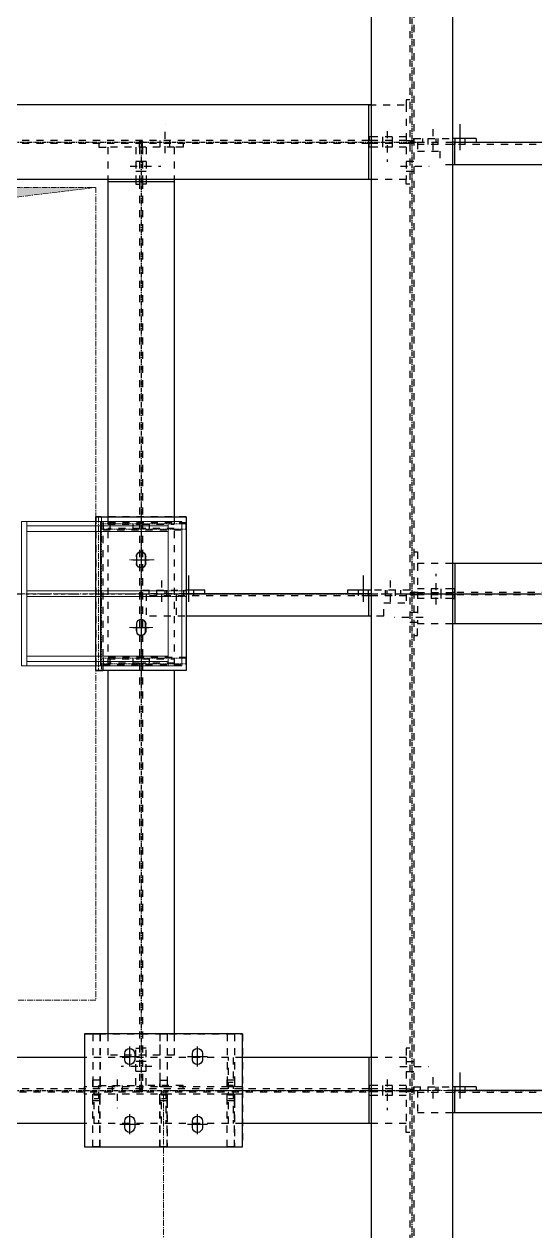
# Model space of a CAD drawing. Header units: inches. Extents: x 209270 to 234360, y -180214 to -150194.
# Drawn here: x 222753 to 223884, y -159675 to -157002 of the extents above; entities that cross this region are included whole.
import ezdxf

# ---------------------------------------------------------------- set-up
doc = ezdxf.new("R2010")
doc.units = ezdxf.units.IN
doc.header["$LTSCALE"] = 10
doc.header["$MEASUREMENT"] = 0
for name, pattern in [('CENTER', [2, 1.25, -0.25, 0.25, -0.25]), ('DXK_LINE_DOT2', [3.9198, 1.9599, -1.9599]), ('DXK_LINE_DOT5', [7.8785, 2.979, -0.9799, 0.9799, -0.9799, 0.9799, -0.9799]), ('HIDDEN', [0.375, 0.25, -0.125])]:
    doc.linetypes.add(name, pattern=pattern)
doc.layers.get('0').update_dxf_attribs({"color": 1})
for name, color, linetype in [('_BLUE_0', 5, 'Continuous'), ('_BLUE_1', 5, 'Continuous'), ('_BLUE_2', 5, 'Continuous'), ('_BLUE_4', 5, 'Continuous')]:
    doc.layers.add(name, color=color, linetype=linetype)
for name, color, linetype, lineweight in [('CEN', 1, 'CENTER', 9), ('DIM', 1, 'Continuous', 13), ('HIDDEN', 1, 'HIDDEN', 9), ('MAIN OBJECT', 1, 'Continuous', 18), ('STR25', 1, 'Continuous', 5), ('STRUC-25HD', 1, 'HIDDEN', 5)]:
    doc.layers.add(name, color=color, linetype=linetype, lineweight=lineweight)

# ---------------------------------------------------------------- blocks, each defined once
blk = doc.blocks.new('A$C3120f6e4')
at = {"layer": 'CEN'}
for p, q in [((170, 94), (-170, 94)), ((0, -100), (0, 100)), ((-75, -26.2), (-75, 26)), ((75, -29.3), (75, 26.1)), ((-48.9, 0), (-101.1, 0)), ((101.1, 0), (48.9, 0))]:
    blk.add_line(p, q, dxfattribs=at)
at = {"layer": 'HIDDEN', "ltscale": 0.2, "elevation": 5435030.5}
for points in [[(-82, -11.1, -1), (-82, 10.9), (-68, 10.9, -1), (-68, -11.1)], [(68, 11.1, 1), (68, -10.9), (82, -10.9, 1), (82, 11.1)]]:
    blk.add_lwpolyline(points, format="xyb", close=True, dxfattribs=at)
at = {"layer": 'STR25', "ltscale": 0.2, "elevation": 5435030.5}
blk.add_lwpolyline([(-170, 100), (170, 100), (170, -100), (-170, -100)], close=True, dxfattribs=at)
at = {"layer": 'STRUC-25HD', "elevation": 5435030.5}
for points in [[(170, 88), (170, 100), (-170, 100), (-170, 88)], [(-143, -100), (-155, -100), (-155, 88), (-143, 88)], [(6, -100), (-6, -100), (-6, 88), (6, 88)], [(155, -100), (143, -100), (143, 88), (155, 88)]]:
    blk.add_lwpolyline(points, close=True, dxfattribs=at)
blk = doc.blocks.new('A$C1f4f58bd')
at = {"layer": 'CEN'}
blk.add_lwpolyline([(1100, 2200), (5000, 2200), (5000, -2700), (1100, -2700)], close=True, dxfattribs=at)
blk = doc.blocks.new('MECH_DRAWING')
at = {"layer": 'CEN'}
h = blk.add_hatch(color=256, dxfattribs=at)
h.dxf.hatch_style = 1
h.paths.add_polyline_path([(222912, -157363.8), (221112, -157363.8), (221112, -159163.8), (221385.3, -157552.2)])
for p, q in [((221385.3, -157552.2), (222912, -157363.8)), ((223012, -158061.9), (223012, -158465.4)), ((222742, -158263.7), (223072.2, -158263.7))]:
    blk.add_line(p, q, dxfattribs=at)
blk.add_lwpolyline([(221112, -157363.8), (222912, -157363.8), (222912, -159163.8), (221112, -159163.8)], close=True, dxfattribs=at)
at = {"layer": 'MAIN OBJECT'}
for points, elevation in [([(222746.9, -158103.7), (222758.9, -158103.7), (222758.9, -158423.7), (222746.9, -158423.7)], -648997831.5), ([(222758.9, -158103.7), (223072.2, -158103.7), (223072.2, -158423.7), (222758.9, -158423.7)], -648997831.5), ([(222758.9, -158125.7), (222758.9, -158113.7), (223072.2, -158113.7), (223072.2, -158125.7)], -648997831.5), ([(222922, -158103.7), (223102, -158103.7), (223102, -158423.7), (222922, -158423.7)], -437826209.8), ([(222758.9, -158257.7), (222758.9, -158269.7), (223072.2, -158269.7), (223072.2, -158257.7)], -648981456.5), ([(222758.9, -158401.7), (222758.9, -158413.7), (223072.2, -158413.7), (223072.2, -158401.7)], -648997831.5)]:
    blk.add_lwpolyline(points, close=True, dxfattribs=dict(at, elevation=elevation))
at = {"layer": 'DIM'}
blk.add_blockref('A$C1f4f58bd', (221961.9, -161563.7, -450449365.8), dxfattribs=at)
at = {"layer": 'MAIN OBJECT', "rotation": 90.00000000000001}
blk.add_blockref('A$C3120f6e4', (223012, -158263.7, -437826209.8), dxfattribs=at)
blk = doc.blocks.new('GridLine-116860372-116906 - 114867')
at = {"layer": '_BLUE_2', "linetype": 'DXK_LINE_DOT5'}
blk.add_line((2535.4, 21320.8), (24512.1, 21320.8), dxfattribs=at)
blk = doc.blocks.new('Bolt-116860372-115495 - 114867')
at = {"layer": '_BLUE_1', "linetype": 'DXK_LINE_DOT2'}
for p, q in [((17743.9, 22585), (17743.9, 22575)), ((17757.7, 22601.3), (17757.7, 22516.3)), ((17771.4, 22585), (17771.4, 22575)), ((17743.9, 22575), (17743.9, 22566.6)), ((17743.9, 22566.6), (17743.9, 22556.6)), ((17771.4, 22575), (17771.4, 22566.6)), ((17771.4, 22566.6), (17771.4, 22556.6))]:
    blk.add_line(p, q, dxfattribs=at)
blk = doc.blocks.new('Part-116860372-116402 - 114867')
at = {"layer": '_BLUE_1', "linetype": 'DXK_LINE_DOT2'}
for p, q in [((16984.1, 21513.3), (17071.6, 21513.3)), ((17052.9, 21513.3), (17052.9, 21500.8)), ((17071.6, 21500.8), (16984.1, 21500.8))]:
    blk.add_line(p, q, dxfattribs=at)
blk = doc.blocks.new('Part-116860372-114970 - 114867')
at = {"layer": '_BLUE_4', "linetype": 'Continuous'}
blk.add_hatch(color=256, dxfattribs=at).paths.add_polyline_path([(17825.6, 19940.8, -1), (17825.6, 19950.8, -1)])
at = {"layer": '_BLUE_1', "linetype": 'DXK_LINE_DOT2'}
for p, q in [((17356.8, 20037.3), (16919.3, 20037.3)), ((17810.2, 20037.3), (17713.1, 20037.3)), ((17810.2, 20037.3), (17810.2, 19854.3)), ((17706.8, 19949.8), (13838.1, 19949.8)), ((17810.2, 19949.8), (17713.1, 19949.8)), ((13838.1, 19941.9), (17706.8, 19941.9)), ((17810.2, 19941.9), (17713.1, 19941.9)), ((17356.8, 19854.3), (16919.3, 19854.3)), ((17810.2, 19854.3), (17706.8, 19854.3))]:
    blk.add_line(p, q, dxfattribs=at)
at = {"layer": '_BLUE_2', "linetype": 'Continuous'}
for p, q in [((16919.3, 20037.3), (13831.8, 20037.3)), ((17713.1, 20037.3), (17356.8, 20037.3)), ((17706.8, 20037.3), (17706.8, 19854.3)), ((17713.1, 19949.8), (17706.8, 19949.8)), ((17713.1, 19941.9), (17706.8, 19941.9)), ((16919.3, 19854.3), (13831.8, 19854.3)), ((17713.1, 19854.3), (17356.8, 19854.3))]:
    blk.add_line(p, q, dxfattribs=at)
at = {"layer": '_BLUE_4', "linetype": 'CENTER'}
blk.add_line((13700.6, 19945.8), (17825.6, 19945.8), dxfattribs=at)
at = {"layer": '_BLUE_4', "linetype": 'Continuous'}
blk.add_circle((17825.6, 19945.8), 5, dxfattribs=at)
blk = doc.blocks.new('Part-116860372-115044 - 114867')
at = {"layer": '_BLUE_4', "linetype": 'Continuous'}
for points in [[(17825.6, 19940.8, -1), (17825.6, 19950.8, -1)], [(19200.6, 19940.8, -1), (19200.6, 19950.8, -1)]]:
    blk.add_hatch(color=256, dxfattribs=at).paths.add_polyline_path(points)
at = {"layer": '_BLUE_1', "linetype": 'DXK_LINE_DOT2'}
for p, q in [((17840.9, 19945.8), (17840.9, 19883.3)), ((17944.3, 19945.8), (17840.9, 19945.8)), ((19111.1, 19945.8), (19187, 19945.8)), ((19187, 19945.8), (19187, 19883.3)), ((17938.1, 19939.6), (17840.9, 19939.6)), ((19111.1, 19939.6), (17944.3, 19939.6)), ((19187, 19939.6), (19117.3, 19939.6)), ((17938.1, 19883.3), (17840.9, 19883.3)), ((19187, 19883.3), (19117.3, 19883.3))]:
    blk.add_line(p, q, dxfattribs=at)
at = {"layer": '_BLUE_2', "linetype": 'Continuous'}
for p, q in [((19111.1, 19945.8), (17944.3, 19945.8)), ((17944.3, 19883.3), (17944.3, 19945.8)), ((19111.1, 19945.8), (19111.1, 19883.3)), ((17944.3, 19939.6), (17938.1, 19939.6)), ((19117.3, 19939.6), (19111.1, 19939.6)), ((19117.3, 19883.3), (17938.1, 19883.3))]:
    blk.add_line(p, q, dxfattribs=at)
at = {"layer": '_BLUE_4', "linetype": 'CENTER'}
for p, q in [((17825.6, 19945.8), (17840.9, 19945.8)), ((17944.3, 19945.8), (19111.1, 19945.8)), ((19187, 19945.8), (19200.6, 19945.8))]:
    blk.add_line(p, q, dxfattribs=at)
at = {"layer": '_BLUE_4', "linetype": 'Continuous'}
for centre in [(17825.6, 19945.8), (19200.6, 19945.8)]:
    blk.add_circle(centre, 5, dxfattribs=at)
blk = doc.blocks.new('Part-116860372-114966 - 114867')
at = {"layer": '_BLUE_4', "linetype": 'Continuous'}
blk.add_hatch(color=256, dxfattribs=at).paths.add_polyline_path([(17825.6, 22565.8, -1), (17825.6, 22575.8, -1)])
at = {"layer": '_BLUE_1', "linetype": 'DXK_LINE_DOT2'}
for p, q in [((17706.8, 22674.4), (17810.2, 22674.4)), ((17810.2, 22674.4), (17810.2, 22467.3)), ((17706.8, 22575), (13838.1, 22575)), ((17706.8, 22566.6), (13838.1, 22566.6)), ((17810.2, 22575), (17707.7, 22575)), ((17810.2, 22566.6), (17713.1, 22566.6)), ((17810.2, 22467.3), (17713.1, 22467.3))]:
    blk.add_line(p, q, dxfattribs=at)
at = {"layer": '_BLUE_2', "linetype": 'Continuous'}
for p, q in [((17713.1, 22674.4), (16038.1, 22674.4)), ((17706.8, 22467.3), (17706.8, 22674.4)), ((17713.1, 22575), (17706.8, 22575)), ((17713.1, 22566.6), (17706.8, 22566.6)), ((17713.1, 22467.3), (16038.1, 22467.3))]:
    blk.add_line(p, q, dxfattribs=at)
at = {"layer": '_BLUE_4', "linetype": 'CENTER'}
blk.add_line((13700.6, 22570.8), (17825.6, 22570.8), dxfattribs=at)
at = {"layer": '_BLUE_4', "linetype": 'Continuous'}
blk.add_circle((17825.6, 22570.8), 5, dxfattribs=at)
blk = doc.blocks.new('Part-116860372-114969 - 114867')
at = {"layer": '_BLUE_1', "linetype": 'DXK_LINE_DOT2'}
for p, q in [((17830.9, 24933.3), (17830.9, 19233.3)), ((17820.2, 23975.8), (17820.2, 19233.3))]:
    blk.add_line(p, q, dxfattribs=at)
at = {"layer": '_BLUE_2', "linetype": 'Continuous'}
for p, q in [((17713.1, 24939.6), (17713.1, 19227.1)), ((17938.1, 24939.6), (17938.1, 19227.1))]:
    blk.add_line(p, q, dxfattribs=at)
at = {"layer": '_BLUE_4', "linetype": 'CENTER'}
blk.add_line((17825.6, 25070.8), (17825.6, 19070.8), dxfattribs=at)
blk = doc.blocks.new('Part-116860372-114972 - 114867')
at = {"layer": '_BLUE_4', "linetype": 'Continuous'}
for points in [[(17075.6, 22565.8, -1), (17075.6, 22575.8, -1)], [(17075.6, 19940.8, -1), (17075.6, 19950.8, -1)]]:
    blk.add_hatch(color=256, dxfattribs=at).paths.add_polyline_path(points)
at = {"layer": '_BLUE_1', "linetype": 'DXK_LINE_DOT2'}
for p, q in [((16984.1, 22556.6), (16984.1, 22467.3)), ((17167.1, 22556.6), (16984.1, 22556.6)), ((17071.6, 22556.6), (17071.6, 22461)), ((17079.5, 22556.6), (17079.5, 22467.3)), ((17167.1, 22556.6), (17167.1, 22467.3)), ((17071.6, 22461), (17071.6, 19959.8)), ((17079.5, 22461), (17079.5, 19959.8)), ((16984.1, 21533.3), (16984.1, 21108.3)), ((17167.1, 21533.3), (17167.1, 21108.3)), ((16984.1, 20102.1), (16984.1, 20043.6)), ((17167.1, 20102.1), (17167.1, 20043.6)), ((17167.1, 20043.6), (16984.1, 20043.6)), ((17079.5, 19959.8), (17071.6, 19959.8))]:
    blk.add_line(p, q, dxfattribs=at)
at = {"layer": '_BLUE_2', "linetype": 'Continuous'}
for p, q in [((16984.1, 22467.3), (16984.1, 21533.3)), ((17167.1, 22461), (16984.1, 22461)), ((17071.6, 22461), (17071.6, 22467.3)), ((17079.5, 22467.3), (17079.5, 22461)), ((17167.1, 22467.3), (17167.1, 21533.3)), ((16984.1, 21108.3), (16984.1, 20102.1)), ((17167.1, 21108.3), (17167.1, 20102.1))]:
    blk.add_line(p, q, dxfattribs=at)
at = {"layer": '_BLUE_4', "linetype": 'CENTER'}
blk.add_line((17075.6, 22570.8), (17075.6, 19945.8), dxfattribs=at)
at = {"layer": '_BLUE_4', "linetype": 'Continuous'}
for centre in [(17075.6, 22570.8), (17075.6, 19945.8)]:
    blk.add_circle(centre, 5, dxfattribs=at)
blk = doc.blocks.new('Part-116860372-114973 - 114867')
at = {"layer": '_BLUE_4', "linetype": 'Continuous'}
for points in [[(17825.6, 21315.8, -1), (17825.6, 21325.8, -1)], [(20200.6, 21315.8, -1), (20200.6, 21325.8, -1)]]:
    blk.add_hatch(color=256, dxfattribs=at).paths.add_polyline_path(points)
at = {"layer": '_BLUE_1', "linetype": 'DXK_LINE_DOT2'}
for p, q in [((17840.9, 21404.1), (17840.9, 21237.6)), ((17938.1, 21404.1), (17840.9, 21404.1)), ((17840.9, 21324.4), (17938.1, 21324.4)), ((17938.1, 21317.3), (17840.9, 21317.3)), ((19851.4, 21324.4), (17944.3, 21324.4)), ((19851.4, 21317.3), (17944.3, 21317.3)), ((17938.1, 21237.6), (17840.9, 21237.6))]:
    blk.add_line(p, q, dxfattribs=at)
at = {"layer": '_BLUE_2', "linetype": 'Continuous'}
for p, q in [((19851.4, 21404.1), (17938.1, 21404.1)), ((17944.3, 21404.1), (17944.3, 21237.6)), ((19851.4, 21237.6), (19851.4, 21404.1)), ((17944.3, 21324.4), (17938.1, 21324.4)), ((17944.3, 21317.3), (17938.1, 21317.3)), ((19851.4, 21237.6), (17938.1, 21237.6))]:
    blk.add_line(p, q, dxfattribs=at)
at = {"layer": '_BLUE_4', "linetype": 'CENTER'}
blk.add_line((17825.6, 21320.8), (20200.6, 21320.8), dxfattribs=at)
at = {"layer": '_BLUE_4', "linetype": 'Continuous'}
for centre in [(17825.6, 21320.8), (20200.6, 21320.8)]:
    blk.add_circle(centre, 5, dxfattribs=at)
blk = doc.blocks.new('Bolt-116860372-115750 - 114867')
at = {"layer": '_BLUE_1', "linetype": 'DXK_LINE_DOT2'}
for p, q in [((17133.3, 21298.3), (17133.3, 21370.8)), ((17119.5, 21320.8), (17119.5, 21330.8)), ((17119.5, 21314.6), (17119.5, 21320.8)), ((17147, 21320.8), (17147, 21330.8)), ((17147, 21314.6), (17147, 21320.8))]:
    blk.add_line(p, q, dxfattribs=at)
at = {"layer": '_BLUE_2', "linetype": 'Continuous'}
for p, q in [((17208.3, 21298.3), (17208.3, 21370.8)), ((17194.5, 21320.8), (17194.5, 21330.8)), ((17194.5, 21314.6), (17194.5, 21320.8)), ((17222, 21320.8), (17222, 21330.8)), ((17222, 21314.6), (17222, 21320.8))]:
    blk.add_line(p, q, dxfattribs=at)
blk = doc.blocks.new('Bolt-116860372-115748 - 114867')
at = {"layer": '_BLUE_1', "linetype": 'DXK_LINE_DOT2'}
for p, q in [((17766.5, 21298.3), (17766.5, 21370.8)), ((17752.7, 21320.8), (17752.7, 21330.8)), ((17752.7, 21314.6), (17752.7, 21320.8)), ((17780.2, 21320.8), (17780.2, 21330.8)), ((17780.2, 21314.6), (17780.2, 21320.8))]:
    blk.add_line(p, q, dxfattribs=at)
at = {"layer": '_BLUE_2', "linetype": 'Continuous'}
for p, q in [((17691.5, 21298.3), (17691.5, 21370.8)), ((17677.7, 21320.8), (17677.7, 21330.8)), ((17677.7, 21314.6), (17677.7, 21320.8)), ((17705.2, 21320.8), (17705.2, 21330.8)), ((17705.2, 21314.6), (17705.2, 21320.8))]:
    blk.add_line(p, q, dxfattribs=at)
blk = doc.blocks.new('Part-116860372-115051 - 114867')
at = {"layer": '_BLUE_4', "linetype": 'Continuous'}
for points in [[(17075.6, 21315.8, -1), (17075.6, 21325.8, -1)], [(17825.6, 21315.8, -1), (17825.6, 21325.8, -1)]]:
    blk.add_hatch(color=256, dxfattribs=at).paths.add_polyline_path(points)
at = {"layer": '_BLUE_1', "linetype": 'DXK_LINE_DOT2'}
for p, q in [((17200.6, 21320.8), (17089.5, 21320.8)), ((17089.5, 21320.8), (17089.5, 21258.3)), ((17706.8, 21314.6), (17089.5, 21314.6)), ((17173.3, 21320.8), (17173.3, 21258.3)), ((17706.8, 21320.8), (17810.2, 21320.8)), ((17810.2, 21314.6), (17713.1, 21314.6)), ((17810.2, 21320.8), (17810.2, 21295.8)), ((17747.7, 21258.3), (17747.7, 21295.8)), ((17747.7, 21295.8), (17810.2, 21295.8)), ((17706.8, 21258.3), (17089.5, 21258.3)), ((17747.7, 21258.3), (17706.8, 21258.3))]:
    blk.add_line(p, q, dxfattribs=at)
at = {"layer": '_BLUE_2', "linetype": 'Continuous'}
for p, q in [((17706.8, 21320.8), (17200.6, 21320.8)), ((17706.8, 21258.3), (17706.8, 21320.8)), ((17713.1, 21314.6), (17706.8, 21314.6)), ((17713.1, 21258.3), (17200.6, 21258.3))]:
    blk.add_line(p, q, dxfattribs=at)
at = {"layer": '_BLUE_4', "linetype": 'CENTER'}
for p, q in [((17075.6, 21320.8), (17089.5, 21320.8)), ((17200.6, 21320.8), (17706.8, 21320.8)), ((17810.2, 21320.8), (17825.6, 21320.8))]:
    blk.add_line(p, q, dxfattribs=at)
at = {"layer": '_BLUE_4', "linetype": 'Continuous'}
for centre in [(17075.6, 21320.8), (17825.6, 21320.8)]:
    blk.add_circle(centre, 5, dxfattribs=at)
blk = doc.blocks.new('Bolt-116860372-116378 - 114867')
at = {"layer": '_BLUE_2', "linetype": 'Continuous'}
for p, q in [((17053.1, 21414.6), (17098.1, 21414.6)), ((17064.3, 21425.8), (17065.2, 21430.1)), ((17064.3, 21403.3), (17064.3, 21425.8)), ((17065.2, 21430.1), (17067.6, 21433.8)), ((17067.6, 21433.8), (17071.3, 21436.2)), ((17071.3, 21436.2), (17075.6, 21437.1)), ((17075.6, 21437.1), (17075.6, 21437.1)), ((17075.6, 21437.1), (17079.9, 21436.2)), ((17075.6, 21437.1), (17075.6, 21392.1)), ((17079.9, 21436.2), (17083.5, 21433.8)), ((17083.5, 21433.8), (17086, 21430.1)), ((17086, 21430.1), (17086.8, 21425.8)), ((17086.8, 21425.8), (17086.8, 21403.3)), ((17065.2, 21399), (17064.3, 21403.3)), ((17067.6, 21395.4), (17065.2, 21399)), ((17071.3, 21392.9), (17067.6, 21395.4)), ((17075.6, 21392.1), (17071.3, 21392.9)), ((17079.9, 21392.9), (17075.6, 21392.1)), ((17075.6, 21392.1), (17075.6, 21392.1)), ((17083.5, 21395.4), (17079.9, 21392.9)), ((17086, 21399), (17083.5, 21395.4)), ((17086.8, 21403.3), (17086, 21399)), ((17065.2, 21242.6), (17067.6, 21246.3)), ((17067.6, 21246.3), (17071.3, 21248.7)), ((17071.3, 21248.7), (17075.6, 21249.6)), ((17075.6, 21249.6), (17075.6, 21249.6)), ((17075.6, 21249.6), (17079.9, 21248.7)), ((17075.6, 21249.6), (17075.6, 21204.6)), ((17079.9, 21248.7), (17083.5, 21246.3)), ((17083.5, 21246.3), (17085.9, 21242.6)), ((17053.1, 21227.1), (17098.1, 21227.1)), ((17064.3, 21238.3), (17065.2, 21242.6)), ((17064.3, 21215.8), (17064.3, 21238.3)), ((17065.2, 21211.5), (17064.3, 21215.8)), ((17085.9, 21242.6), (17086.8, 21238.3)), ((17086.8, 21215.8), (17085.9, 21211.5)), ((17086.8, 21238.3), (17086.8, 21215.8)), ((17067.6, 21207.9), (17065.2, 21211.5)), ((17071.2, 21205.4), (17067.6, 21207.9)), ((17075.6, 21204.6), (17071.2, 21205.4)), ((17079.9, 21205.4), (17075.6, 21204.6)), ((17075.6, 21204.6), (17075.6, 21204.6)), ((17083.5, 21207.9), (17079.9, 21205.4)), ((17085.9, 21211.5), (17083.5, 21207.9))]:
    blk.add_line(p, q, dxfattribs=at)
blk = doc.blocks.new('Part-116860372-115053 - 114867')
at = {"layer": '_BLUE_4', "linetype": 'Continuous'}
for points in [[(17825.6, 22565.8, -1), (17825.6, 22575.8, -1)], [(19200.6, 22565.8, -1), (19200.6, 22575.8, -1)]]:
    blk.add_hatch(color=256, dxfattribs=at).paths.add_polyline_path(points)
at = {"layer": '_BLUE_1', "linetype": 'DXK_LINE_DOT2'}
for p, q in [((17840.9, 22570.8), (17840.9, 22545.8)), ((17840.9, 22570.8), (17944.3, 22570.8)), ((17938.1, 22564.6), (17840.9, 22564.6)), ((19111.1, 22564.6), (17944.3, 22564.6)), ((19187, 22570.8), (19111.1, 22570.8)), ((19187, 22564.6), (19117.3, 22564.6)), ((19187, 22570.8), (19187, 22508.3)), ((17840.9, 22545.8), (17903.4, 22545.8)), ((17903.4, 22545.8), (17903.4, 22508.3)), ((17938.1, 22508.3), (17903.4, 22508.3)), ((19187, 22508.3), (19117.3, 22508.3))]:
    blk.add_line(p, q, dxfattribs=at)
at = {"layer": '_BLUE_2', "linetype": 'Continuous'}
for p, q in [((17944.3, 22564.6), (17938.1, 22564.6)), ((17944.3, 22508.3), (17944.3, 22570.8)), ((17944.3, 22570.8), (19111.1, 22570.8)), ((19111.1, 22570.8), (19111.1, 22508.3)), ((19117.3, 22564.6), (19111.1, 22564.6)), ((19117.3, 22508.3), (17938.1, 22508.3))]:
    blk.add_line(p, q, dxfattribs=at)
at = {"layer": '_BLUE_4', "linetype": 'CENTER'}
for p, q in [((17825.6, 22570.8), (17840.9, 22570.8)), ((17944.3, 22570.8), (19111.1, 22570.8)), ((19187, 22570.8), (19200.6, 22570.8))]:
    blk.add_line(p, q, dxfattribs=at)
at = {"layer": '_BLUE_4', "linetype": 'Continuous'}
for centre in [(17825.6, 22570.8), (19200.6, 22570.8)]:
    blk.add_circle(centre, 5, dxfattribs=at)
blk = doc.blocks.new('Part-116860372-116450 - 114867')
at = {"layer": '_BLUE_1', "linetype": 'DXK_LINE_DOT2'}
for p, q in [((17318.2, 19949.8), (17318.2, 20037.3)), ((17330.7, 20037.3), (17330.7, 19949.8)), ((17318.2, 19968.5), (17330.7, 19968.5)), ((17330.7, 19959.3), (17318.2, 19959.3))]:
    blk.add_line(p, q, dxfattribs=at)
blk = doc.blocks.new('Bolt-116860372-115746 - 114867')
at = {"layer": '_BLUE_1', "linetype": 'DXK_LINE_DOT2'}
for p, q in [((17884.7, 22548.3), (17884.7, 22620.8)), ((17870.9, 22570.8), (17870.9, 22580.8)), ((17870.9, 22564.6), (17870.9, 22570.8)), ((17898.4, 22570.8), (17898.4, 22580.8)), ((17898.4, 22564.6), (17898.4, 22570.8))]:
    blk.add_line(p, q, dxfattribs=at)
at = {"layer": '_BLUE_2', "linetype": 'Continuous'}
for p, q in [((17959.7, 22548.3), (17959.7, 22620.8)), ((17945.9, 22570.8), (17945.9, 22580.8)), ((17945.9, 22564.6), (17945.9, 22570.8)), ((17973.4, 22570.8), (17973.4, 22580.8)), ((17973.4, 22564.6), (17973.4, 22570.8))]:
    blk.add_line(p, q, dxfattribs=at)
blk = doc.blocks.new('Part-116860372-116442 - 114867')
at = {"layer": '_BLUE_2', "linetype": 'Continuous'}
for p, q in [((16919.3, 20102.1), (16919.3, 19789.6)), ((17356.8, 20102), (16919.3, 20102.1)), ((17356.8, 19789.5), (17356.8, 20102)), ((16919.3, 19789.6), (17356.8, 19789.5))]:
    blk.add_line(p, q, dxfattribs=at)
blk = doc.blocks.new('Bolt-116860372-115772 - 114867')
at = {"layer": '_BLUE_1', "linetype": 'DXK_LINE_DOT2'}
for p, q in [((17884.7, 19923.3), (17884.7, 19995.8)), ((17870.9, 19945.8), (17870.9, 19955.8)), ((17870.9, 19939.6), (17870.9, 19945.8)), ((17898.4, 19945.8), (17898.4, 19955.8)), ((17898.4, 19939.6), (17898.4, 19945.8))]:
    blk.add_line(p, q, dxfattribs=at)
at = {"layer": '_BLUE_2', "linetype": 'Continuous'}
for p, q in [((17959.7, 19923.3), (17959.7, 19995.8)), ((17945.9, 19945.8), (17945.9, 19955.8)), ((17945.9, 19939.6), (17945.9, 19945.8)), ((17973.4, 19945.8), (17973.4, 19955.8)), ((17973.4, 19939.6), (17973.4, 19945.8))]:
    blk.add_line(p, q, dxfattribs=at)
blk = doc.blocks.new('Part-116860372-115512 - 114867')
at = {"layer": '_BLUE_1', "linetype": 'DXK_LINE_DOT2'}
for p, q in [((17089.5, 20062.3), (17079.5, 20062.3)), ((17089.5, 19959.8), (17089.5, 20062.3)), ((17079.5, 19959.8), (17079.5, 19949.8)), ((17192, 19959.8), (17089.5, 19959.8)), ((17192, 19949.8), (17192, 19959.8))]:
    blk.add_line(p, q, dxfattribs=at)
blk = doc.blocks.new('Bolt-116860372-115458 - 114867')
at = {"layer": '_BLUE_1', "linetype": 'DXK_LINE_DOT2'}
for p, q in [((17893.4, 21291), (17893.4, 21376)), ((17879.7, 21324.4), (17879.7, 21334.4)), ((17879.7, 21317.3), (17879.7, 21324.4)), ((17879.7, 21307.3), (17879.7, 21317.3)), ((17907.2, 21324.4), (17907.2, 21334.4)), ((17907.2, 21317.3), (17907.2, 21324.4)), ((17907.2, 21307.3), (17907.2, 21317.3))]:
    blk.add_line(p, q, dxfattribs=at)
blk = doc.blocks.new('Part-116860372-115456 - 114867')
at = {"layer": '_BLUE_1', "linetype": 'DXK_LINE_DOT2'}
for p, q in [((17830.9, 21436.9), (17840.9, 21436.9)), ((17840.9, 21436.9), (17840.9, 21404.1)), ((17840.9, 21324.4), (17830.9, 21324.4)), ((17938.1, 21334.4), (17840.9, 21334.4)), ((17943.4, 21324.4), (17938.1, 21324.4))]:
    blk.add_line(p, q, dxfattribs=at)
at = {"layer": '_BLUE_2', "linetype": 'Continuous'}
for q in [(17938.1, 21334.4), (17943.4, 21324.4)]:
    blk.add_line((17943.4, 21334.4), q, dxfattribs=at)
blk = doc.blocks.new('Bolt-116860372-115500 - 114867')
at = {"layer": '_BLUE_1', "linetype": 'DXK_LINE_DOT2'}
for p, q in [((17810.2, 22517.9), (17820.2, 22517.9)), ((17820.2, 22517.9), (17830.9, 22517.9)), ((17794.4, 22504.1), (17873.2, 22504.1)), ((17810.2, 22490.4), (17820.2, 22490.4)), ((17820.2, 22490.4), (17830.9, 22490.4))]:
    blk.add_line(p, q, dxfattribs=at)
blk = doc.blocks.new('Part-116860372-115494 - 114867')
at = {"layer": '_BLUE_1', "linetype": 'DXK_LINE_DOT2'}
for p, q in [((17820.2, 22687.5), (17810.2, 22687.5)), ((17810.2, 22687.5), (17810.2, 22674.4)), ((17810.2, 22585), (17713.1, 22585)), ((17810.2, 22575), (17820.2, 22575))]:
    blk.add_line(p, q, dxfattribs=at)
at = {"layer": '_BLUE_2', "linetype": 'Continuous'}
for p, q in [((17707.7, 22585), (17707.7, 22575)), ((17713.1, 22585), (17707.7, 22585))]:
    blk.add_line(p, q, dxfattribs=at)
blk = doc.blocks.new('Part-116860372-115508 - 114867')
at = {"layer": '_BLUE_1', "linetype": 'DXK_LINE_DOT2'}
for p, q in [((16959.1, 22566.6), (16959.1, 22556.6)), ((16959.1, 22556.6), (16984.1, 22556.6)), ((17061.6, 22556.6), (17061.6, 22467.3)), ((17071.6, 22556.6), (17071.6, 22566.6)), ((17061.6, 22461), (17061.6, 22454.1)), ((17061.6, 22454.1), (17071.6, 22454.1))]:
    blk.add_line(p, q, dxfattribs=at)
at = {"layer": '_BLUE_2', "linetype": 'Continuous'}
blk.add_line((17061.6, 22467.3), (17061.6, 22461), dxfattribs=at)
blk = doc.blocks.new('Part-116860372-115749 - 114867')
at = {"layer": '_BLUE_1', "linetype": 'DXK_LINE_DOT2'}
for p, q in [((17079.5, 21330.8), (17200.6, 21330.8)), ((17098.3, 21320.8), (17098.3, 21330.8)), ((17142, 21320.8), (17142, 21330.8)), ((17252, 21320.8), (17252, 21330.8))]:
    blk.add_line(p, q, dxfattribs=at)
at = {"layer": '_BLUE_2', "linetype": 'Continuous'}
for p, q in [((17252, 21330.8), (17200.6, 21330.8)), ((17252, 21320.8), (17252, 21330.8))]:
    blk.add_line(p, q, dxfattribs=at)
blk = doc.blocks.new('Part-116860372-115457 - 114867')
at = {"layer": '_BLUE_1', "linetype": 'DXK_LINE_DOT2'}
for p, q in [((17840.9, 21317.3), (17830.9, 21317.3)), ((17943.4, 21317.3), (17938.1, 21317.3)), ((17938.1, 21307.3), (17840.9, 21307.3)), ((17840.9, 21204.8), (17840.9, 21237.6)), ((17830.9, 21204.8), (17840.9, 21204.8))]:
    blk.add_line(p, q, dxfattribs=at)
at = {"layer": '_BLUE_2', "linetype": 'Continuous'}
for p, q in [((17943.4, 21307.3), (17943.4, 21317.3)), ((17938.1, 21307.3), (17943.4, 21307.3))]:
    blk.add_line(p, q, dxfattribs=at)
blk = doc.blocks.new('Bolt-116860372-115461 - 114867')
at = {"layer": '_BLUE_1', "linetype": 'DXK_LINE_DOT2'}
for p, q in [((17856.7, 21254.8), (17777.9, 21254.8)), ((17830.9, 21268.5), (17820.2, 21268.5)), ((17840.9, 21268.5), (17830.9, 21268.5)), ((17830.9, 21241), (17820.2, 21241)), ((17840.9, 21241), (17830.9, 21241))]:
    blk.add_line(p, q, dxfattribs=at)
blk = doc.blocks.new('Part-116860372-115493 - 114867')
at = {"layer": '_BLUE_1', "linetype": 'DXK_LINE_DOT2'}
for p, q in [((17713.1, 22566.6), (17707.7, 22566.6)), ((17810.2, 22556.6), (17713.1, 22556.6)), ((17820.2, 22566.6), (17810.2, 22566.6)), ((17810.2, 22454.1), (17810.2, 22467.3)), ((17820.2, 22454.1), (17810.2, 22454.1))]:
    blk.add_line(p, q, dxfattribs=at)
at = {"layer": '_BLUE_2', "linetype": 'Continuous'}
for p, q in [((17707.7, 22556.6), (17707.7, 22566.6)), ((17713.1, 22556.6), (17707.7, 22556.6))]:
    blk.add_line(p, q, dxfattribs=at)
blk = doc.blocks.new('Part-116860372-115507 - 114867')
at = {"layer": '_BLUE_1', "linetype": 'DXK_LINE_DOT2'}
for p, q in [((17079.5, 22556.6), (17079.5, 22566.6)), ((17089.5, 22556.6), (17089.5, 22467.3)), ((17192, 22556.6), (17167.1, 22556.6)), ((17192, 22566.6), (17192, 22556.6)), ((17079.5, 22461), (17079.5, 22467.3)), ((17089.5, 22454.1), (17079.5, 22454.1)), ((17089.5, 22461), (17089.5, 22454.1))]:
    blk.add_line(p, q, dxfattribs=at)
at = {"layer": '_BLUE_2', "linetype": 'Continuous'}
blk.add_line((17089.5, 22467.3), (17089.5, 22461), dxfattribs=at)
blk = doc.blocks.new('Bolt-116860372-115509 - 114867')
at = {"layer": '_BLUE_1', "linetype": 'DXK_LINE_DOT2'}
for p, q in [((17061.6, 22517.9), (17071.6, 22517.9)), ((17071.6, 22517.9), (17079.5, 22517.9)), ((17079.5, 22517.9), (17089.5, 22517.9)), ((17045.4, 22504.1), (17130.4, 22504.1)), ((17061.6, 22490.4), (17071.6, 22490.4)), ((17071.6, 22490.4), (17079.5, 22490.4)), ((17079.5, 22490.4), (17089.5, 22490.4))]:
    blk.add_line(p, q, dxfattribs=at)
blk = doc.blocks.new('Part-116860372-115511 - 114867')
at = {"layer": '_BLUE_1', "linetype": 'DXK_LINE_DOT2'}
for p, q in [((17061.6, 19959.8), (17061.6, 20062.3)), ((17061.6, 20062.3), (17071.6, 20062.3)), ((16959.1, 19949.8), (16959.1, 19959.8)), ((16959.1, 19959.8), (17061.6, 19959.8)), ((17071.6, 19959.8), (17071.6, 19949.8))]:
    blk.add_line(p, q, dxfattribs=at)
blk = doc.blocks.new('Bolt-116860372-115513 - 114867')
at = {"layer": '_BLUE_1', "linetype": 'DXK_LINE_DOT2'}
for p, q in [((17105.8, 20012.3), (17020.8, 20012.3)), ((17071.6, 20026), (17061.6, 20026)), ((17079.5, 20026), (17071.6, 20026)), ((17089.5, 20026), (17079.5, 20026)), ((17071.6, 19998.5), (17061.6, 19998.5)), ((17079.5, 19998.5), (17071.6, 19998.5)), ((17089.5, 19998.5), (17079.5, 19998.5))]:
    blk.add_line(p, q, dxfattribs=at)
blk = doc.blocks.new('Part-116860372-115523 - 114867')
at = {"layer": '_BLUE_1', "linetype": 'DXK_LINE_DOT2'}
for p, q in [((17713.1, 19941.9), (17707.7, 19941.9)), ((17810.2, 19931.9), (17713.1, 19931.9)), ((17820.2, 19941.9), (17810.2, 19941.9)), ((17810.2, 19829.4), (17810.2, 19854.3)), ((17820.2, 19829.4), (17810.2, 19829.4))]:
    blk.add_line(p, q, dxfattribs=at)
at = {"layer": '_BLUE_2', "linetype": 'Continuous'}
for p, q in [((17707.7, 19931.9), (17707.7, 19941.9)), ((17713.1, 19931.9), (17707.7, 19931.9))]:
    blk.add_line(p, q, dxfattribs=at)
blk = doc.blocks.new('Part-116860372-115524 - 114867')
at = {"layer": '_BLUE_1', "linetype": 'DXK_LINE_DOT2'}
for p, q in [((17820.2, 20062.3), (17810.2, 20062.3)), ((17810.2, 20062.3), (17810.2, 20037.3)), ((17707.7, 19949.8), (17713.1, 19949.8)), ((17810.2, 19959.8), (17713.1, 19959.8)), ((17810.2, 19949.8), (17820.2, 19949.8))]:
    blk.add_line(p, q, dxfattribs=at)
at = {"layer": '_BLUE_2', "linetype": 'Continuous'}
for p, q in [((17707.7, 19959.8), (17707.7, 19949.8)), ((17713.1, 19959.8), (17707.7, 19959.8))]:
    blk.add_line(p, q, dxfattribs=at)
blk = doc.blocks.new('Bolt-116860372-115525 - 114867')
at = {"layer": '_BLUE_1', "linetype": 'DXK_LINE_DOT2'}
for p, q in [((17757.7, 19976), (17757.7, 19891)), ((17743.9, 19959.8), (17743.9, 19949.8)), ((17743.9, 19949.8), (17743.9, 19941.9)), ((17771.4, 19959.8), (17771.4, 19949.8)), ((17771.4, 19949.8), (17771.4, 19941.9)), ((17743.9, 19941.9), (17743.9, 19931.9)), ((17771.4, 19941.9), (17771.4, 19931.9))]:
    blk.add_line(p, q, dxfattribs=at)
blk = doc.blocks.new('Bolt-116860372-115527 - 114867')
at = {"layer": '_BLUE_1', "linetype": 'DXK_LINE_DOT2'}
for p, q in [((17142, 22540.4), (17142, 22619.1)), ((17128.3, 22566.6), (17128.3, 22575)), ((17128.3, 22556.6), (17128.3, 22566.6)), ((17155.8, 22566.6), (17155.8, 22575)), ((17155.8, 22556.6), (17155.8, 22566.6))]:
    blk.add_line(p, q, dxfattribs=at)
blk = doc.blocks.new('Bolt-116860372-115529 - 114867')
at = {"layer": '_BLUE_1', "linetype": 'DXK_LINE_DOT2'}
for p, q in [((17009.1, 19975.8), (17009.1, 19897)), ((16995.4, 19959.8), (16995.4, 19949.8)), ((16995.4, 19949.8), (16995.4, 19941.9)), ((17022.9, 19959.8), (17022.9, 19949.8)), ((17022.9, 19949.8), (17022.9, 19941.9))]:
    blk.add_line(p, q, dxfattribs=at)
blk = doc.blocks.new('Bolt-116860372-115530 - 114867')
at = {"layer": '_BLUE_1', "linetype": 'DXK_LINE_DOT2'}
for p, q in [((17792.8, 20012.3), (17871.5, 20012.3)), ((17810.2, 20026), (17820.2, 20026)), ((17820.2, 20026), (17830.9, 20026)), ((17810.2, 19998.5), (17820.2, 19998.5)), ((17820.2, 19998.5), (17830.9, 19998.5))]:
    blk.add_line(p, q, dxfattribs=at)
blk = doc.blocks.new('Part-116860372-115747 - 114867')
at = {"layer": '_BLUE_1', "linetype": 'DXK_LINE_DOT2'}
for p, q in [((17820.2, 21330.8), (17713.1, 21330.8)), ((17757.7, 21320.8), (17757.7, 21330.8)), ((17795.2, 21320.8), (17795.2, 21330.8))]:
    blk.add_line(p, q, dxfattribs=at)
at = {"layer": '_BLUE_2', "linetype": 'Continuous'}
for p, q in [((17713.1, 21330.8), (17647.7, 21330.8)), ((17647.7, 21330.8), (17647.7, 21320.8)), ((17713.1, 21320.8), (17706.8, 21320.8))]:
    blk.add_line(p, q, dxfattribs=at)
blk = doc.blocks.new('Part-116860372-116375 - 114867')
at = {"layer": '_BLUE_1', "linetype": 'DXK_LINE_DOT2'}
for p, q in [((17200.6, 21144.6), (16970.6, 21144.6)), ((16970.6, 21144.6), (16970.6, 21124.6)), ((16970.6, 21124.6), (17200.6, 21124.6)), ((16989.3, 21144.6), (16989.3, 21124.6)), ((17200.6, 21124.6), (17200.6, 21144.6))]:
    blk.add_line(p, q, dxfattribs=at)
blk = doc.blocks.new('Part-116860372-116377 - 114867')
at = {"layer": '_BLUE_1', "linetype": 'DXK_LINE_DOT2'}
for p, q in [((17200.6, 21517.1), (16970.6, 21517.1)), ((16970.6, 21517.1), (16970.6, 21497.1)), ((16989.3, 21517.1), (16989.3, 21497.1)), ((17200.6, 21497.1), (17200.6, 21517.1)), ((16970.6, 21497.1), (17200.6, 21497.1))]:
    blk.add_line(p, q, dxfattribs=at)
blk = doc.blocks.new('Bolt-116860372-116449 - 114867')
at = {"layer": '_BLUE_2', "linetype": 'Continuous'}
for p, q in [((17030.6, 20048.3), (17031.6, 20053.6)), ((17030.6, 20030.8), (17030.6, 20048.3)), ((17031.6, 20053.6), (17034.6, 20058)), ((17034.6, 20058), (17039.1, 20061)), ((17039.1, 20061), (17044.3, 20062.1)), ((17044.3, 20012.1), (17044.3, 20067.1)), ((17044.3, 20062.1), (17044.3, 20062.1)), ((17044.3, 20062.1), (17049.6, 20061)), ((17049.6, 20061), (17054.1, 20058)), ((17054.1, 20058), (17057, 20053.6)), ((17057, 20053.6), (17058.1, 20048.3)), ((17058.1, 20048.3), (17058.1, 20030.8)), ((17218.1, 20048.3), (17219.1, 20053.6)), ((17218.1, 20030.8), (17218.1, 20048.3)), ((17219.1, 20053.6), (17222.1, 20058)), ((17222.1, 20058), (17226.6, 20061)), ((17226.6, 20061), (17231.8, 20062.1)), ((17231.8, 20012.1), (17231.8, 20067.1)), ((17231.8, 20062.1), (17231.8, 20062.1)), ((17231.8, 20062.1), (17237.1, 20061)), ((17237.1, 20061), (17241.6, 20058)), ((17241.6, 20058), (17244.5, 20053.6)), ((17244.5, 20053.6), (17245.6, 20048.3)), ((17245.6, 20048.3), (17245.6, 20030.8)), ((17016.8, 20039.6), (17071.8, 20039.6)), ((17031.6, 20025.6), (17030.6, 20030.8)), ((17034.6, 20021.1), (17031.6, 20025.6)), ((17039.1, 20018.1), (17034.6, 20021.1)), ((17044.3, 20017.1), (17039.1, 20018.1)), ((17049.6, 20018.1), (17044.3, 20017.1)), ((17044.3, 20017.1), (17044.3, 20017.1)), ((17054.1, 20021.1), (17049.6, 20018.1)), ((17057, 20025.6), (17054.1, 20021.1)), ((17058.1, 20030.8), (17057, 20025.6)), ((17204.3, 20039.6), (17259.3, 20039.5)), ((17219.1, 20025.5), (17218.1, 20030.8)), ((17222.1, 20021.1), (17219.1, 20025.5)), ((17226.6, 20018.1), (17222.1, 20021.1)), ((17231.8, 20017.1), (17226.6, 20018.1)), ((17237.1, 20018.1), (17231.8, 20017.1)), ((17231.8, 20017.1), (17231.8, 20017.1)), ((17241.6, 20021.1), (17237.1, 20018.1)), ((17244.5, 20025.5), (17241.6, 20021.1)), ((17245.6, 20030.8), (17244.5, 20025.5)), ((17044.3, 19824.6), (17044.3, 19879.6)), ((17231.8, 19824.6), (17231.8, 19879.6)), ((17016.8, 19852.1), (17071.8, 19852.1)), ((17030.6, 19860.8), (17031.6, 19866.1)), ((17030.6, 19843.3), (17030.6, 19860.8)), ((17031.6, 19838.1), (17030.6, 19843.3)), ((17031.6, 19866.1), (17034.6, 19870.5)), ((17034.6, 19870.5), (17039.1, 19873.5)), ((17039.1, 19873.5), (17044.3, 19874.6)), ((17044.3, 19874.6), (17044.3, 19874.6)), ((17044.3, 19874.6), (17049.6, 19873.5)), ((17049.6, 19873.5), (17054, 19870.5)), ((17054, 19870.5), (17057, 19866.1)), ((17057, 19866.1), (17058.1, 19860.8)), ((17058.1, 19843.3), (17057, 19838.1)), ((17058.1, 19860.8), (17058.1, 19843.3)), ((17204.3, 19852.1), (17259.3, 19852)), ((17218.1, 19860.8), (17219.1, 19866.1)), ((17218.1, 19843.3), (17218.1, 19860.8)), ((17219.1, 19838), (17218.1, 19843.3)), ((17219.1, 19866.1), (17222.1, 19870.5)), ((17222.1, 19870.5), (17226.6, 19873.5)), ((17226.6, 19873.5), (17231.8, 19874.6)), ((17231.8, 19874.6), (17231.8, 19874.6)), ((17231.8, 19874.6), (17237.1, 19873.5)), ((17237.1, 19873.5), (17241.5, 19870.5)), ((17241.5, 19870.5), (17244.5, 19866.1)), ((17244.5, 19866.1), (17245.6, 19860.8)), ((17245.6, 19843.3), (17244.5, 19838)), ((17245.6, 19860.8), (17245.6, 19843.3)), ((17034.6, 19833.6), (17031.6, 19838.1)), ((17039.1, 19830.6), (17034.6, 19833.6)), ((17044.3, 19829.6), (17039.1, 19830.6)), ((17049.6, 19830.6), (17044.3, 19829.6)), ((17044.3, 19829.6), (17044.3, 19829.6)), ((17054, 19833.6), (17049.6, 19830.6)), ((17057, 19838.1), (17054, 19833.6)), ((17222.1, 19833.6), (17219.1, 19838)), ((17226.6, 19830.6), (17222.1, 19833.6)), ((17231.8, 19829.6), (17226.6, 19830.6)), ((17237.1, 19830.6), (17231.8, 19829.6)), ((17231.8, 19829.6), (17231.8, 19829.6)), ((17241.5, 19833.6), (17237.1, 19830.6)), ((17244.5, 19838), (17241.5, 19833.6))]:
    blk.add_line(p, q, dxfattribs=at)
blk = doc.blocks.new('Part-116860372-116447 - 114867')
at = {"layer": '_BLUE_1', "linetype": 'DXK_LINE_DOT2'}
for p, q in [((16962, 19935.8), (16941.9, 19935.8)), ((16941.9, 19917), (16941.9, 19935.8)), ((16962, 19917), (16941.9, 19917)), ((16941.9, 19789.6), (16941.9, 19917)), ((16942, 19917), (16942, 19935.8)), ((16942, 19789.6), (16942, 19917)), ((16961.9, 19917), (16961.9, 19935.8)), ((16961.9, 19935.8), (16962, 19935.8)), ((16961.9, 19789.5), (16961.9, 19917)), ((16962, 19917), (16962, 19935.8)), ((16962, 19789.6), (16962, 19917)), ((16961.9, 19789.5), (16962, 19789.5))]:
    blk.add_line(p, q, dxfattribs=at)
at = {"layer": '_BLUE_2', "linetype": 'Continuous'}
for p, q in [((16941.9, 19789.5), (16941.9, 19789.6)), ((16962, 19789.5), (16941.9, 19789.5)), ((16942, 19789.5), (16942, 19789.6)), ((16962, 19789.5), (16962, 19789.6))]:
    blk.add_line(p, q, dxfattribs=at)
blk = doc.blocks.new('Part-116860372-116441 - 114867')
at = {"layer": '_BLUE_1', "linetype": 'DXK_LINE_DOT2'}
for p, q in [((17314.4, 20102), (17314.4, 19974.6)), ((17314.5, 20102.1), (17334.4, 20102.1)), ((17314.5, 20102), (17314.5, 19974.6)), ((17334.4, 20102.1), (17334.4, 19974.6)), ((17334.5, 20102), (17334.5, 19974.6)), ((17314.4, 19974.6), (17314.4, 19955.8)), ((17314.4, 19974.6), (17334.5, 19974.6)), ((17314.4, 19955.8), (17314.5, 19955.8)), ((17334.5, 19955.8), (17314.4, 19955.8)), ((17314.5, 19955.8), (17314.5, 19974.6)), ((17334.4, 19974.6), (17334.4, 19955.8)), ((17334.5, 19974.6), (17334.5, 19955.8))]:
    blk.add_line(p, q, dxfattribs=at)
at = {"layer": '_BLUE_2', "linetype": 'Continuous'}
for p, q in [((17314.5, 20102.1), (17314.4, 20102.1)), ((17314.4, 20102.1), (17314.4, 20102)), ((17314.4, 20102.1), (17314.5, 20102.1)), ((17314.5, 20102.1), (17314.5, 20102)), ((17314.5, 20102.1), (17334.5, 20102.1)), ((17334.5, 20102.1), (17334.5, 20102))]:
    blk.add_line(p, q, dxfattribs=at)
blk = doc.blocks.new('Part-116860372-115745 - 114867')
at = {"layer": '_BLUE_1', "linetype": 'DXK_LINE_DOT2'}
for p, q in [((17830.9, 22570.8), (17830.9, 22580.8)), ((17830.9, 22580.8), (17938.1, 22580.8)), ((17855.9, 22570.8), (17855.9, 22580.8)), ((17893.4, 22570.8), (17893.4, 22580.8))]:
    blk.add_line(p, q, dxfattribs=at)
at = {"layer": '_BLUE_2', "linetype": 'Continuous'}
for p, q in [((18003.4, 22580.8), (17938.1, 22580.8)), ((17944.3, 22570.8), (17938.1, 22570.8)), ((18003.4, 22580.8), (18003.4, 22570.8))]:
    blk.add_line(p, q, dxfattribs=at)
blk = doc.blocks.new('Part-116860372-115769 - 114867')
at = {"layer": '_BLUE_1', "linetype": 'DXK_LINE_DOT2'}
for p, q in [((17830.9, 19945.8), (17830.9, 19955.8)), ((17830.9, 19955.8), (17938.1, 19955.8)), ((17849.7, 19945.8), (17849.7, 19955.8)), ((17893.4, 19945.8), (17893.4, 19955.8))]:
    blk.add_line(p, q, dxfattribs=at)
at = {"layer": '_BLUE_2', "linetype": 'Continuous'}
for p, q in [((18003.4, 19955.8), (17938.1, 19955.8)), ((17944.3, 19945.8), (17938.1, 19945.8)), ((18003.4, 19955.8), (18003.4, 19945.8))]:
    blk.add_line(p, q, dxfattribs=at)
blk = doc.blocks.new('Part-116860372-116404 - 114867')
at = {"layer": '_BLUE_1', "linetype": 'DXK_LINE_DOT2'}
for p, q in [((16984.1, 21140.8), (17071.6, 21140.8)), ((17071.6, 21128.3), (16984.1, 21128.3)), ((17052.9, 21140.8), (17052.9, 21128.3))]:
    blk.add_line(p, q, dxfattribs=at)
blk = doc.blocks.new('Part-116860372-116376 - 114867')
at = {"layer": '_BLUE_2', "linetype": 'Continuous'}
for p, q in [((16950.6, 21533.3), (17200.6, 21533.3)), ((16950.6, 21108.3), (16950.6, 21533.3)), ((17200.6, 21533.3), (17200.6, 21108.3)), ((17200.6, 21108.3), (16950.6, 21108.3))]:
    blk.add_line(p, q, dxfattribs=at)
blk = doc.blocks.new('Part-116860372-116448 - 114867')
at = {"layer": '_BLUE_1', "linetype": 'DXK_LINE_DOT2'}
for p, q in [((17148.1, 19935.8), (17128.1, 19935.8)), ((17128.2, 19917.1), (17128.1, 19935.8)), ((17128.1, 19917.1), (17128.1, 19935.8)), ((17148.2, 19917.1), (17128.1, 19917.1)), ((17128.1, 19789.6), (17128.1, 19917.1)), ((17128.2, 19789.6), (17128.2, 19917.1)), ((17148.1, 19935.8), (17148.2, 19917.1)), ((17148.1, 19917.1), (17148.1, 19935.8)), ((17148.1, 19935.8), (17148.1, 19935.8)), ((17148.1, 19789.6), (17148.1, 19917.1)), ((17148.2, 19917.1), (17148.2, 19789.6)), ((17148.2, 19789.6), (17128.1, 19789.6)), ((17148.1, 19789.6), (17148.2, 19789.6))]:
    blk.add_line(p, q, dxfattribs=at)
blk = doc.blocks.new('Part-116860372-116452 - 114867')
at = {"layer": '_BLUE_1', "linetype": 'DXK_LINE_DOT2'}
for p, q in [((17131.9, 19854.3), (17131.9, 19941.9)), ((17144.4, 19932.4), (17131.9, 19932.4)), ((17131.9, 19923.1), (17144.4, 19923.1)), ((17144.4, 19941.9), (17144.4, 19854.3))]:
    blk.add_line(p, q, dxfattribs=at)
blk = doc.blocks.new('Part-116860372-116440 - 114867')
at = {"layer": '_BLUE_1', "linetype": 'DXK_LINE_DOT2'}
for p, q in [((16919.4, 19935.8), (16919.4, 19955.8)), ((16919.4, 19935.8), (16919.4, 19955.8)), ((16919.4, 19955.8), (16919.4, 19955.8)), ((17356.8, 19955.8), (16919.4, 19955.8)), ((17356.9, 19935.8), (17356.9, 19955.8)), ((16919.4, 19935.8), (16919.4, 19935.8)), ((17356.8, 19935.8), (16919.4, 19935.8))]:
    blk.add_line(p, q, dxfattribs=at)
at = {"layer": '_BLUE_2', "linetype": 'Continuous'}
for p, q in [((17356.8, 19955.8), (17356.9, 19955.8)), ((17356.9, 19955.8), (17356.9, 19935.8)), ((17356.9, 19935.8), (17356.8, 19935.8))]:
    blk.add_line(p, q, dxfattribs=at)
blk = doc.blocks.new('Part-116860372-116444 - 114867')
at = {"layer": '_BLUE_1', "linetype": 'DXK_LINE_DOT2'}
for p, q in [((17128.1, 20102.1), (17128.2, 20102.1)), ((17128.1, 20102.1), (17128.1, 19974.5)), ((17128.1, 20102.1), (17148.2, 20102.1)), ((17128.2, 19974.5), (17128.2, 20102.1)), ((17148.1, 20102.1), (17148.1, 19974.5)), ((17148.2, 20102.1), (17148.2, 19974.5)), ((17128.1, 19955.8), (17128.2, 19974.5)), ((17128.1, 19974.5), (17128.1, 19955.8)), ((17128.1, 19974.5), (17148.2, 19974.5)), ((17128.1, 19955.8), (17128.1, 19955.8)), ((17148.1, 19955.8), (17128.1, 19955.8)), ((17148.2, 19974.5), (17148.1, 19955.8)), ((17148.1, 19974.5), (17148.1, 19955.8))]:
    blk.add_line(p, q, dxfattribs=at)
blk = doc.blocks.new('Part-116860372-116373 - 114867')
at = {"layer": '_BLUE_1', "linetype": 'DXK_LINE_DOT2'}
for p, q in [((17200.6, 21533.3), (16950.6, 21533.3)), ((16950.6, 21533.3), (16950.6, 21108.3)), ((17200.6, 21533.3), (17200.6, 21108.3)), ((17200.6, 21108.3), (16950.6, 21108.3))]:
    blk.add_line(p, q, dxfattribs=at)
blk = doc.blocks.new('Part-116860372-116374 - 114867')
at = {"layer": '_BLUE_1', "linetype": 'DXK_LINE_DOT2'}
for p, q in [((16950.6, 21108.3), (16950.6, 21533.3)), ((16950.6, 21533.3), (16970.6, 21533.3)), ((16970.6, 21108.3), (16970.6, 21533.3)), ((16950.6, 21108.3), (16970.6, 21108.3))]:
    blk.add_line(p, q, dxfattribs=at)
blk = doc.blocks.new('Part-116860372-116403 - 114867')
at = {"layer": '_BLUE_1', "linetype": 'DXK_LINE_DOT2'}
for p, q in [((17079.5, 21513.3), (17167.1, 21513.3)), ((17098.3, 21513.3), (17098.3, 21500.8)), ((17167.1, 21500.8), (17079.5, 21500.8))]:
    blk.add_line(p, q, dxfattribs=at)
blk = doc.blocks.new('Part-116860372-116405 - 114867')
at = {"layer": '_BLUE_1', "linetype": 'DXK_LINE_DOT2'}
for p, q in [((17079.5, 21140.8), (17167.1, 21140.8)), ((17167.1, 21128.3), (17079.5, 21128.3)), ((17098.3, 21140.8), (17098.3, 21128.3))]:
    blk.add_line(p, q, dxfattribs=at)
blk = doc.blocks.new('Part-116860372-116443 - 114867')
at = {"layer": '_BLUE_1', "linetype": 'DXK_LINE_DOT2'}
for p, q in [((16941.9, 20102.1), (16941.9, 19974.6)), ((16942, 20102.1), (16942, 19974.6)), ((16942, 20102.1), (16961.9, 20102.1)), ((16961.9, 20102.1), (16961.9, 19974.6)), ((16962, 20102.1), (16962, 19974.6)), ((16941.9, 19974.6), (16941.9, 19955.8)), ((16941.9, 19974.6), (16962, 19974.6)), ((16941.9, 19955.8), (16942, 19955.8)), ((16962, 19955.8), (16941.9, 19955.8)), ((16942, 19955.8), (16942, 19974.6)), ((16961.9, 19974.6), (16961.9, 19955.8)), ((16962, 19974.6), (16962, 19955.8))]:
    blk.add_line(p, q, dxfattribs=at)
at = {"layer": '_BLUE_2', "linetype": 'Continuous'}
for p, q in [((16942, 20102.1), (16941.9, 20102.1)), ((16941.9, 20102.1), (16941.9, 20102.1)), ((16941.9, 20102.1), (16942, 20102.1)), ((16942, 20102.1), (16942, 20102.1)), ((16942, 20102.1), (16962, 20102.1)), ((16962, 20102.1), (16962, 20102.1))]:
    blk.add_line(p, q, dxfattribs=at)
blk = doc.blocks.new('Part-116860372-116445 - 114867')
at = {"layer": '_BLUE_1', "linetype": 'DXK_LINE_DOT2'}
for p, q in [((16919.3, 20102.1), (16919.3, 19789.6)), ((16919.3, 20102.1), (17356.8, 20102)), ((17356.8, 20102), (17356.8, 19789.5)), ((16919.3, 19789.6), (17356.8, 19789.5))]:
    blk.add_line(p, q, dxfattribs=at)
blk = doc.blocks.new('Part-116860372-116446 - 114867')
at = {"layer": '_BLUE_1', "linetype": 'DXK_LINE_DOT2'}
for p, q in [((17334.5, 19935.8), (17314.4, 19935.8)), ((17314.4, 19917), (17314.4, 19935.8)), ((17334.5, 19917), (17314.4, 19917)), ((17314.4, 19789.5), (17314.4, 19917)), ((17314.5, 19917), (17314.5, 19935.8)), ((17314.5, 19789.5), (17314.5, 19917)), ((17334.4, 19917), (17334.4, 19935.8)), ((17334.4, 19935.8), (17334.5, 19935.8)), ((17334.4, 19789.5), (17334.4, 19917)), ((17334.5, 19935.8), (17334.5, 19917)), ((17334.5, 19917), (17334.5, 19789.5)), ((17334.4, 19789.5), (17334.5, 19789.5))]:
    blk.add_line(p, q, dxfattribs=at)
at = {"layer": '_BLUE_2', "linetype": 'Continuous'}
blk.add_line((17334.5, 19789.5), (17314.4, 19789.5), dxfattribs=at)
blk = doc.blocks.new('Part-116860372-116451 - 114867')
at = {"layer": '_BLUE_1', "linetype": 'DXK_LINE_DOT2'}
for p, q in [((17318.2, 19854.3), (17318.2, 19941.9)), ((17330.7, 19932.4), (17318.2, 19932.4)), ((17318.2, 19923.1), (17330.7, 19923.1)), ((17330.7, 19941.9), (17330.7, 19854.3))]:
    blk.add_line(p, q, dxfattribs=at)
blk = doc.blocks.new('Part-116860372-116453 - 114867')
at = {"layer": '_BLUE_1', "linetype": 'DXK_LINE_DOT2'}
for p, q in [((16945.7, 19854.3), (16945.7, 19941.9)), ((16958.2, 19932.4), (16945.7, 19932.4)), ((16945.7, 19923.1), (16958.2, 19923.1)), ((16958.2, 19941.9), (16958.2, 19854.3))]:
    blk.add_line(p, q, dxfattribs=at)
blk = doc.blocks.new('STR_DRAWING')
at = {"layer": '_BLUE_0', "xscale": 0.8, "yscale": 0.8, "zscale": 0.8}
for name in ['Part-116860372-114969 - 114867', 'Part-116860372-114966 - 114867', 'Part-116860372-115494 - 114867', 'Bolt-116860372-115527 - 114867', 'Bolt-116860372-115495 - 114867', 'Bolt-116860372-115746 - 114867', 'Part-116860372-115508 - 114867', 'Part-116860372-114972 - 114867', 'Part-116860372-115507 - 114867', 'Part-116860372-115493 - 114867', 'Part-116860372-115053 - 114867', 'Part-116860372-115745 - 114867', 'Bolt-116860372-115509 - 114867', 'Bolt-116860372-115500 - 114867', 'Part-116860372-116376 - 114867', 'Part-116860372-116373 - 114867', 'Part-116860372-116374 - 114867', 'Part-116860372-116377 - 114867', 'Part-116860372-116402 - 114867', 'Part-116860372-116403 - 114867', 'GridLine-116860372-116906 - 114867', 'Bolt-116860372-116378 - 114867', 'Part-116860372-115456 - 114867', 'Part-116860372-114973 - 114867', 'Bolt-116860372-115750 - 114867', 'Bolt-116860372-115748 - 114867', 'Bolt-116860372-115458 - 114867', 'Part-116860372-115749 - 114867', 'Part-116860372-115747 - 114867', 'Part-116860372-115051 - 114867', 'Part-116860372-115457 - 114867', 'Bolt-116860372-115461 - 114867', 'Part-116860372-116375 - 114867', 'Part-116860372-116404 - 114867', 'Part-116860372-116405 - 114867', 'Part-116860372-116442 - 114867', 'Part-116860372-116445 - 114867', 'Part-116860372-116443 - 114867', 'Part-116860372-116444 - 114867', 'Part-116860372-116441 - 114867', 'Part-116860372-115511 - 114867', 'Bolt-116860372-116449 - 114867', 'Part-116860372-115512 - 114867', 'Part-116860372-115524 - 114867', 'Part-116860372-114970 - 114867', 'Bolt-116860372-115513 - 114867', 'Part-116860372-116450 - 114867', 'Bolt-116860372-115530 - 114867', 'Bolt-116860372-115772 - 114867', 'Bolt-116860372-115529 - 114867', 'Bolt-116860372-115525 - 114867', 'Part-116860372-116440 - 114867', 'Part-116860372-116447 - 114867', 'Part-116860372-116453 - 114867', 'Part-116860372-116448 - 114867', 'Part-116860372-116452 - 114867', 'Part-116860372-116446 - 114867', 'Part-116860372-116451 - 114867', 'Part-116860372-115523 - 114867', 'Part-116860372-115044 - 114867', 'Part-116860372-115769 - 114867']:
    blk.add_blockref(name, (971.5, 4264.2), dxfattribs=at)

msp = doc.modelspace()

# ---------------------------------------------------------------- block references
msp.add_blockref('MECH_DRAWING', (0, 0))
at = {"xscale": 0.9999999999078191, "yscale": 1.0000000000951985}
msp.add_blockref('STR_DRAWING', (208379.9, -179584.5), dxfattribs=at)

doc.saveas('drawing.dxf')
